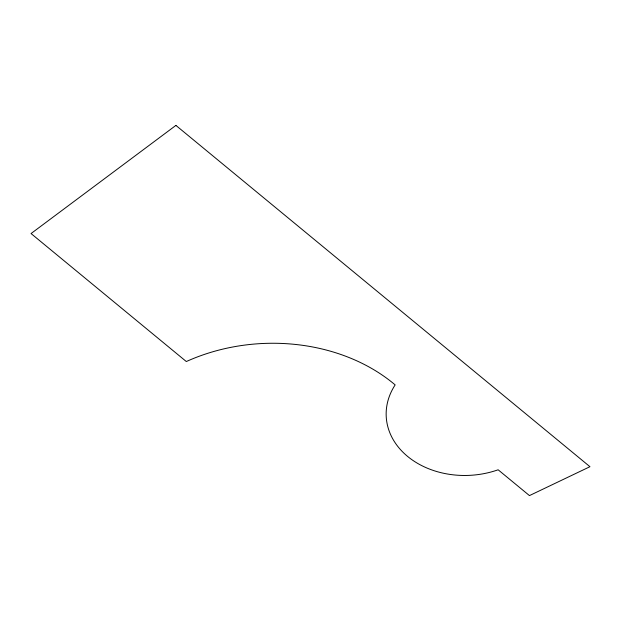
<?xml version="1.0" encoding="UTF-8"?>
<svg xmlns="http://www.w3.org/2000/svg" width="621" height="621" viewBox="0 0 621 621"><rect width="100%" height="100%" fill="white"/><g stroke="black" fill="none" stroke-linecap="round" stroke-linejoin="round"><path stroke-width="0.93" d="M175.898 125.403L31.05 233.55L186.316 361.538A170.371 133.336 -2.8 0 1 395.15 384.896A80.427 62.938 -2.8 0 0 407.648 456.458A80.427 62.938 -2.8 0 0 498.143 469.787L529.457 495.597L589.95 466.697L175.898 125.403"/></g></svg>
